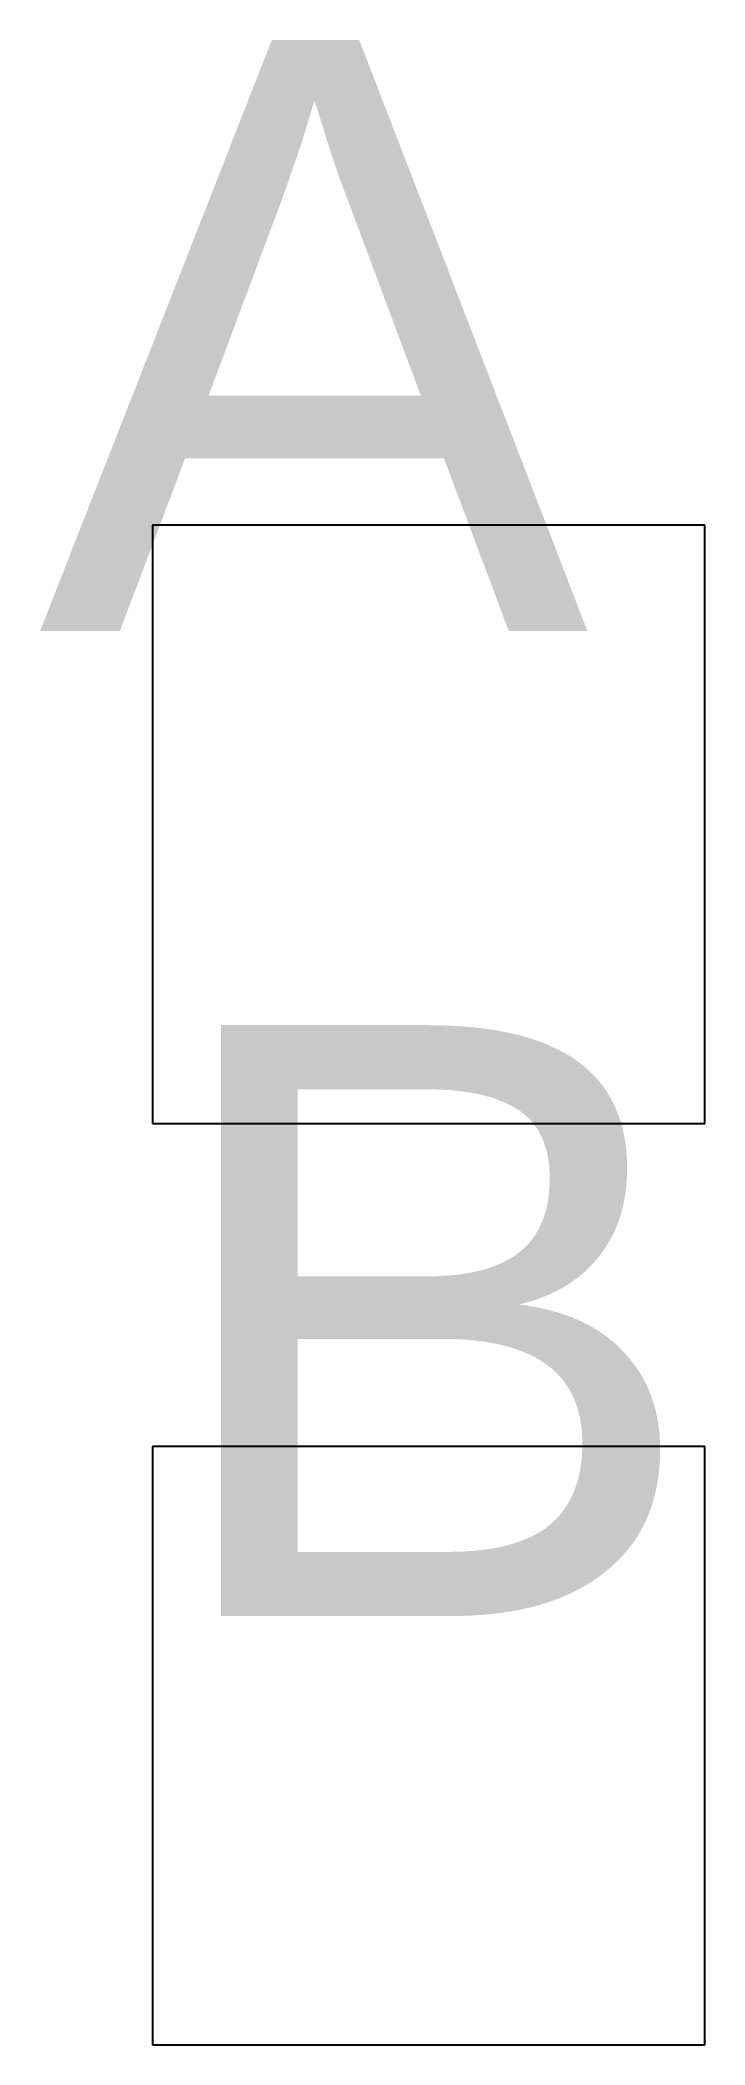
# Model space of a CAD drawing. Header units: millimetres. Extents: x 40.1 to 57, y -0.9 to 50.
import ezdxf

# ---------------------------------------------------------------- set-up
doc = ezdxf.new("R2010")
doc.units = ezdxf.units.MM
doc.layers.get('0').update_dxf_attribs({"lineweight": 25})
doc.styles.add('textstyle11', font='')
doc.styles.get('textstyle11').set_extended_font_data('Arial')

msp = doc.modelspace()

# ---------------------------------------------------------------- linework, layer by layer
for p, q in [((57.019, 37.689), (43, 37.689)), ((43, 37.689), (43, 22.5)), ((57.019, 22.5), (57.019, 37.689)), ((43, 22.5), (57.019, 22.5)), ((57.019, 14.3), (43, 14.3)), ((43, 14.3), (43, -0.889)), ((57.019, -0.889), (57.019, 14.3)), ((43, -0.889), (57.019, -0.889))]:
    msp.add_line(p, q)

# ---------------------------------------------------------------- texts
at = {"insert": (50, 30), "char_height": 15, "width": 50, "attachment_point": 5, "style": 'textstyle11'}
msp.add_mtext('           A            B', dxfattribs=at)

doc.saveas('drawing.dxf')
